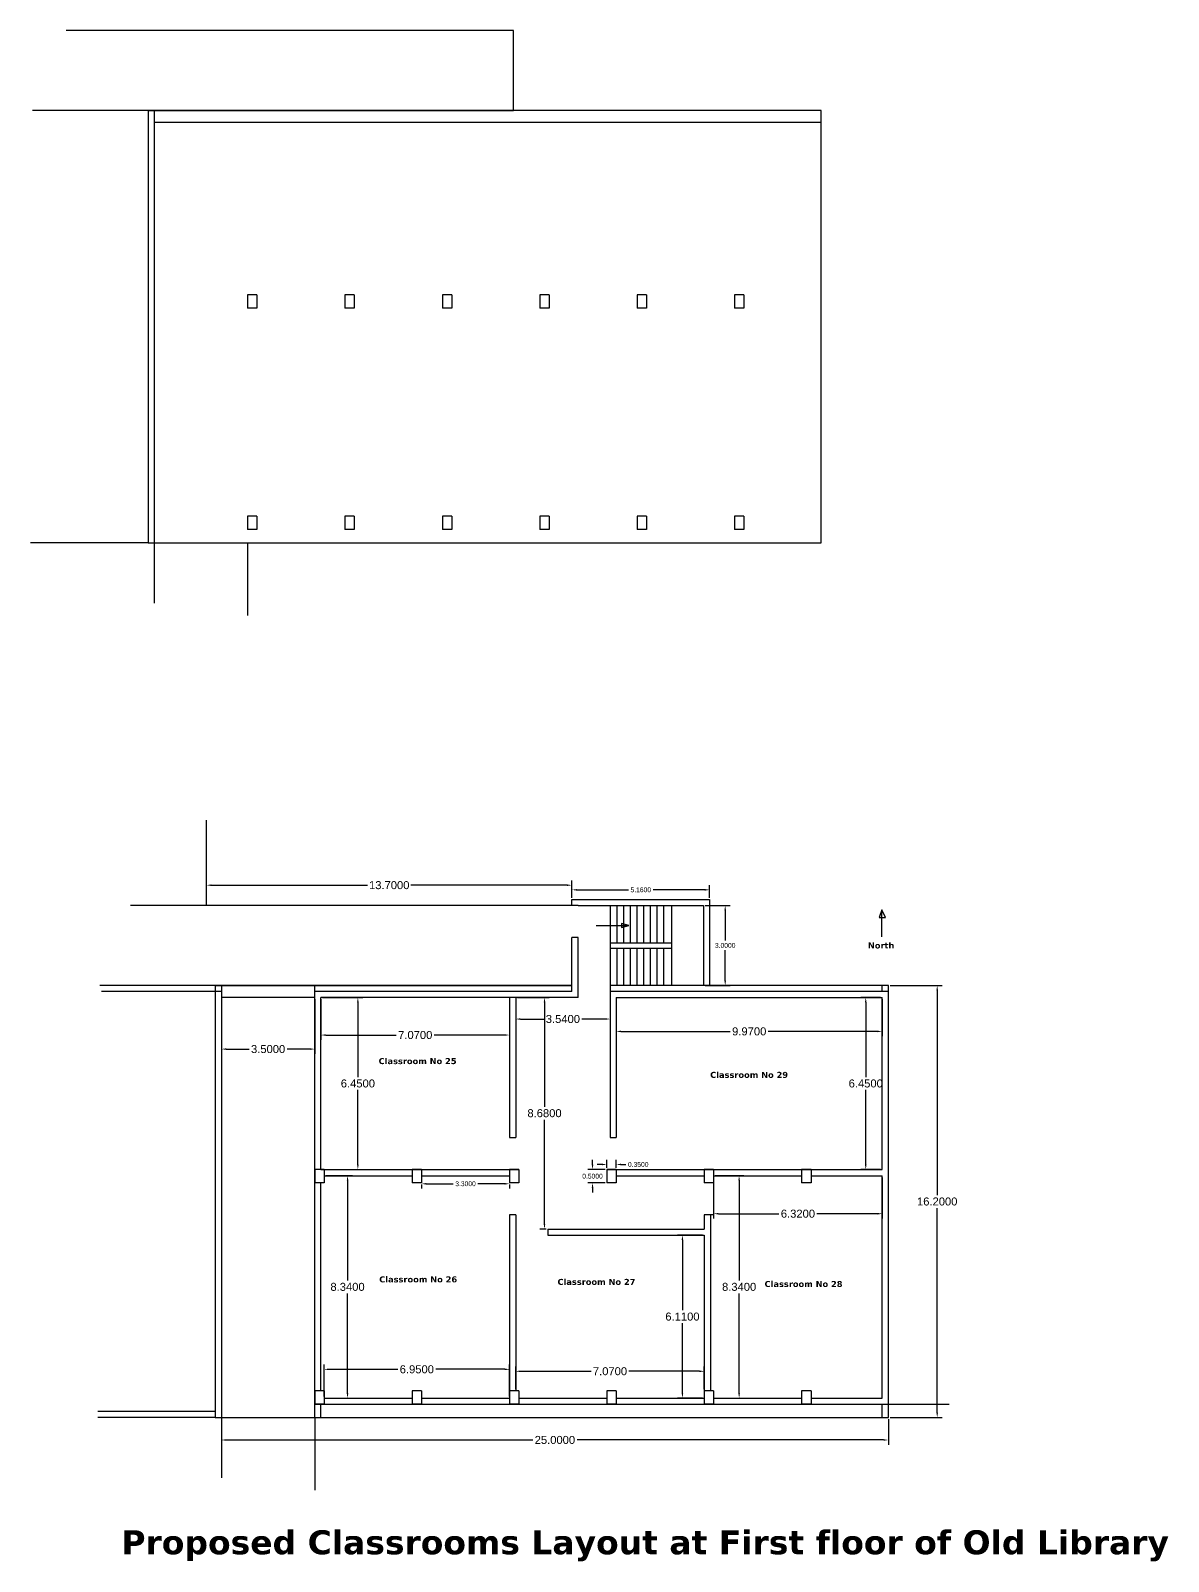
# Model space of a CAD drawing. Header units: inches. Extents: x 3 to 174, y -42 to 17.
# Drawn here: x 86.5 to 129.2, y -40.6 to 16.8 of the extents above; entities that cross this region are included whole.
import ezdxf

# ---------------------------------------------------------------- set-up
doc = ezdxf.new("R2010")
doc.units = ezdxf.units.IN
doc.header["$MEASUREMENT"] = 0
doc.styles.get("Standard").update_dxf_attribs({"font": 'arial.ttf'})
doc.dimstyles.get("Standard").update_dxf_attribs({"dimtxt": 0.18, "dimasz": 0.18, "dimexe": 0.18, "dimexo": 0.0625, "dimgap": 0.09, "dimtad": 0, "dimtih": 1, "dimtoh": 1, "dimdec": 4, "dimzin": 0, "dimdsep": 46, "dimtxsty": 'Standard', "dimcen": 0.09, "dimadec": 0, "dimazin": 0, "dimtfac": 1, "dimtdec": 4, "dimtofl": 0, "dimtmove": 0, "dimatfit": 3, "dimfxl": 1, "dimtolj": 1, "dimtzin": 0, "dimarcsym": 0})

# ---------------------------------------------------------------- blocks, each defined once
blk = doc.blocks.new('*D25')
at = {"color": 0, "lineweight": -2}
for p, q in [((111.791, -16.022), (112.722, -16.022)), ((112.542, -16.202), (112.542, -17.34)), ((112.542, -18.842), (112.542, -17.704)), ((111.791, -19.022), (112.722, -19.022))]:
    blk.add_line(p, q, dxfattribs=at)
at = {"color": 0}
for points in [[(112.512, -16.202), (112.572, -16.202), (112.542, -16.022)], [(112.512, -18.842), (112.572, -18.842), (112.542, -19.022)]]:
    blk.add_solid(points, dxfattribs=at)
at = {"layer": 'Defpoints', "color": 0}
for p in [(111.728, -16.022), (111.728, -19.022), (112.542, -19.022)]:
    blk.add_point(p, dxfattribs=at)
at = {"color": 0, "insert": (112.542, -17.522), "char_height": 0.18, "attachment_point": 5}
blk.add_mtext('\\A1;3.0000', dxfattribs=at)
blk = doc.blocks.new('*D26')
at = {"color": 0, "lineweight": -2}
for p, q in [((97.388, -19.535), (97.388, -21.06)), ((104.458, -19.535), (104.458, -21.06)), ((97.568, -20.88), (100.212, -20.88)), ((104.278, -20.88), (101.634, -20.88))]:
    blk.add_line(p, q, dxfattribs=at)
at = {"color": 0}
for points in [[(97.568, -20.85), (97.568, -20.91), (97.388, -20.88)], [(104.278, -20.85), (104.278, -20.91), (104.458, -20.88)]]:
    blk.add_solid(points, dxfattribs=at)
at = {"layer": 'Defpoints', "color": 0}
for p in [(97.388, -19.472), (104.458, -19.472), (104.458, -20.88)]:
    blk.add_point(p, dxfattribs=at)
at = {"color": 0, "insert": (100.923, -20.88), "char_height": 0.3, "attachment_point": 5}
blk.add_mtext('\\A1;7.0700', dxfattribs=at)
blk = doc.blocks.new('*D27')
at = {"color": 0, "lineweight": -2}
for p, q in [((97.451, -19.472), (98.953, -19.472)), ((98.773, -19.652), (98.773, -22.454)), ((98.773, -25.742), (98.773, -22.94)), ((97.571, -25.922), (98.953, -25.922))]:
    blk.add_line(p, q, dxfattribs=at)
at = {"color": 0}
for points in [[(98.743, -19.652), (98.803, -19.652), (98.773, -19.472)], [(98.743, -25.742), (98.803, -25.742), (98.773, -25.922)]]:
    blk.add_solid(points, dxfattribs=at)
at = {"layer": 'Defpoints', "color": 0}
for p in [(97.388, -19.472), (97.508, -25.922), (98.773, -25.922)]:
    blk.add_point(p, dxfattribs=at)
at = {"color": 0, "insert": (98.773, -22.697), "char_height": 0.3, "attachment_point": 5}
blk.add_mtext('\\A1;6.4500', dxfattribs=at)
blk = doc.blocks.new('*D28')
at = {"color": 0, "lineweight": -2}
for p, q in [((97.571, -26.152), (98.565, -26.152)), ((98.385, -26.332), (98.385, -30.079)), ((98.385, -34.312), (98.385, -30.566)), ((97.571, -34.492), (98.565, -34.492))]:
    blk.add_line(p, q, dxfattribs=at)
at = {"color": 0}
for points in [[(98.355, -26.332), (98.415, -26.332), (98.385, -26.152)], [(98.355, -34.312), (98.415, -34.312), (98.385, -34.492)]]:
    blk.add_solid(points, dxfattribs=at)
at = {"layer": 'Defpoints', "color": 0}
for p in [(97.508, -26.152), (97.508, -34.492), (98.385, -34.492)]:
    blk.add_point(p, dxfattribs=at)
at = {"color": 0, "insert": (98.385, -30.322), "char_height": 0.3, "attachment_point": 5}
blk.add_mtext('\\A1;8.3400', dxfattribs=at)
blk = doc.blocks.new('*D29')
at = {"color": 0, "lineweight": -2}
for p, q in [((97.508, -34.43), (97.508, -33.233)), ((104.458, -34.43), (104.458, -33.233)), ((97.688, -33.413), (100.27, -33.413)), ((104.278, -33.413), (101.696, -33.413))]:
    blk.add_line(p, q, dxfattribs=at)
at = {"color": 0}
for points in [[(97.688, -33.383), (97.688, -33.443), (97.508, -33.413)], [(104.278, -33.383), (104.278, -33.443), (104.458, -33.413)]]:
    blk.add_solid(points, dxfattribs=at)
at = {"layer": 'Defpoints', "color": 0}
for p in [(104.458, -33.413), (97.508, -34.492), (104.458, -34.492)]:
    blk.add_point(p, dxfattribs=at)
at = {"color": 0, "insert": (100.983, -33.413), "char_height": 0.3, "attachment_point": 5}
blk.add_mtext('\\A1;6.9500', dxfattribs=at)
blk = doc.blocks.new('*D30')
at = {"color": 0, "lineweight": -2}
for p, q in [((104.688, -34.16), (104.688, -33.306)), ((104.868, -33.486), (107.512, -33.486)), ((111.578, -33.486), (108.934, -33.486)), ((111.758, -34.16), (111.758, -33.306))]:
    blk.add_line(p, q, dxfattribs=at)
at = {"color": 0}
for points in [[(104.868, -33.456), (104.868, -33.516), (104.688, -33.486)], [(111.578, -33.456), (111.578, -33.516), (111.758, -33.486)]]:
    blk.add_solid(points, dxfattribs=at)
at = {"layer": 'Defpoints', "color": 0}
for p in [(111.758, -33.486), (104.688, -34.222), (111.758, -34.222)]:
    blk.add_point(p, dxfattribs=at)
at = {"color": 0, "insert": (108.223, -33.486), "char_height": 0.3, "attachment_point": 5}
blk.add_mtext('\\A1;7.0700', dxfattribs=at)
blk = doc.blocks.new('*D31')
at = {"color": 0, "lineweight": -2}
for p, q in [((111.696, -28.382), (110.759, -28.382)), ((110.939, -28.562), (110.939, -31.194)), ((110.939, -34.312), (110.939, -31.68)), ((111.696, -34.492), (110.759, -34.492))]:
    blk.add_line(p, q, dxfattribs=at)
at = {"color": 0}
for points in [[(110.909, -28.562), (110.969, -28.562), (110.939, -28.382)], [(110.909, -34.312), (110.969, -34.312), (110.939, -34.492)]]:
    blk.add_solid(points, dxfattribs=at)
at = {"layer": 'Defpoints', "color": 0}
for p in [(111.758, -28.382), (110.939, -34.492), (111.758, -34.492)]:
    blk.add_point(p, dxfattribs=at)
at = {"color": 0, "insert": (110.939, -31.437), "char_height": 0.3, "attachment_point": 5}
blk.add_mtext('\\A1;6.1100', dxfattribs=at)
blk = doc.blocks.new('*D32')
at = {"color": 0, "lineweight": -2}
for p, q in [((112.171, -26.152), (113.244, -26.152)), ((113.064, -26.332), (113.064, -30.079)), ((113.064, -34.312), (113.064, -30.566)), ((112.171, -34.492), (113.244, -34.492))]:
    blk.add_line(p, q, dxfattribs=at)
at = {"color": 0}
for points in [[(113.034, -26.332), (113.094, -26.332), (113.064, -26.152)], [(113.034, -34.312), (113.094, -34.312), (113.064, -34.492)]]:
    blk.add_solid(points, dxfattribs=at)
at = {"layer": 'Defpoints', "color": 0}
for p in [(112.108, -26.152), (112.108, -34.492), (113.064, -34.492)]:
    blk.add_point(p, dxfattribs=at)
at = {"color": 0, "insert": (113.064, -30.322), "char_height": 0.3, "attachment_point": 5}
blk.add_mtext('\\A1;8.3400', dxfattribs=at)
blk = doc.blocks.new('*D33')
at = {"color": 0, "lineweight": -2}
for p, q in [((112.108, -26.215), (112.108, -27.759)), ((118.428, -26.215), (118.428, -27.759)), ((112.288, -27.579), (114.555, -27.579)), ((118.248, -27.579), (115.981, -27.579))]:
    blk.add_line(p, q, dxfattribs=at)
at = {"color": 0}
for points in [[(112.288, -27.549), (112.288, -27.609), (112.108, -27.579)], [(118.248, -27.549), (118.248, -27.609), (118.428, -27.579)]]:
    blk.add_solid(points, dxfattribs=at)
at = {"layer": 'Defpoints', "color": 0}
for p in [(112.108, -26.152), (118.428, -26.152), (118.428, -27.579)]:
    blk.add_point(p, dxfattribs=at)
at = {"color": 0, "insert": (115.268, -27.579), "char_height": 0.3, "attachment_point": 5}
blk.add_mtext('\\A1;6.3200', dxfattribs=at)
blk = doc.blocks.new('*D34')
at = {"color": 0, "lineweight": -2}
for p, q in [((108.458, -19.535), (108.458, -20.924)), ((118.428, -19.535), (118.428, -20.924)), ((108.638, -20.744), (112.731, -20.744)), ((118.248, -20.744), (114.156, -20.744))]:
    blk.add_line(p, q, dxfattribs=at)
at = {"color": 0}
for points in [[(108.638, -20.714), (108.638, -20.774), (108.458, -20.744)], [(118.248, -20.714), (118.248, -20.774), (118.428, -20.744)]]:
    blk.add_solid(points, dxfattribs=at)
at = {"layer": 'Defpoints', "color": 0}
for p in [(108.458, -19.472), (118.428, -19.472), (118.428, -20.744)]:
    blk.add_point(p, dxfattribs=at)
at = {"color": 0, "insert": (113.443, -20.744), "char_height": 0.3, "attachment_point": 5}
blk.add_mtext('\\A1;9.9700', dxfattribs=at)
blk = doc.blocks.new('*D35')
at = {"color": 0, "lineweight": -2}
for p, q in [((118.366, -19.472), (117.63, -19.472)), ((117.81, -19.652), (117.81, -22.454)), ((117.81, -25.742), (117.81, -22.94)), ((118.366, -25.922), (117.63, -25.922))]:
    blk.add_line(p, q, dxfattribs=at)
at = {"color": 0}
for points in [[(117.78, -19.652), (117.84, -19.652), (117.81, -19.472)], [(117.78, -25.742), (117.84, -25.742), (117.81, -25.922)]]:
    blk.add_solid(points, dxfattribs=at)
at = {"layer": 'Defpoints', "color": 0}
for p in [(118.428, -19.472), (117.81, -25.922), (118.428, -25.922)]:
    blk.add_point(p, dxfattribs=at)
at = {"color": 0, "insert": (117.81, -22.697), "char_height": 0.3, "attachment_point": 5}
blk.add_mtext('\\A1;6.4500', dxfattribs=at)
blk = doc.blocks.new('*D36')
at = {"color": 0, "lineweight": -2}
for p, q in [((104.688, -19.535), (104.688, -20.46)), ((108.228, -19.535), (108.228, -20.46)), ((104.868, -20.28), (105.746, -20.28)), ((108.048, -20.28), (107.17, -20.28))]:
    blk.add_line(p, q, dxfattribs=at)
at = {"color": 0}
for points in [[(104.868, -20.25), (104.868, -20.31), (104.688, -20.28)], [(108.048, -20.25), (108.048, -20.31), (108.228, -20.28)]]:
    blk.add_solid(points, dxfattribs=at)
at = {"layer": 'Defpoints', "color": 0}
for p in [(104.688, -19.472), (108.228, -19.472), (108.228, -20.28)]:
    blk.add_point(p, dxfattribs=at)
at = {"color": 0, "insert": (106.458, -20.28), "char_height": 0.3, "attachment_point": 5}
blk.add_mtext('\\A1;3.5400', dxfattribs=at)
blk = doc.blocks.new('*D37')
at = {"color": 0, "lineweight": -2}
for p, q in [((104.751, -19.472), (105.949, -19.472)), ((105.769, -19.652), (105.769, -23.569)), ((105.769, -27.972), (105.769, -24.055)), ((105.826, -28.152), (105.589, -28.152))]:
    blk.add_line(p, q, dxfattribs=at)
at = {"color": 0}
for points in [[(105.739, -19.652), (105.799, -19.652), (105.769, -19.472)], [(105.739, -27.972), (105.799, -27.972), (105.769, -28.152)]]:
    blk.add_solid(points, dxfattribs=at)
at = {"layer": 'Defpoints', "color": 0}
for p in [(104.688, -19.472), (105.769, -28.152), (105.888, -28.152)]:
    blk.add_point(p, dxfattribs=at)
at = {"color": 0, "insert": (105.769, -23.812), "char_height": 0.3, "attachment_point": 5}
blk.add_mtext('\\A1;8.6800', dxfattribs=at)
blk = doc.blocks.new('*D38')
at = {"color": 0, "lineweight": -2}
for p, q in [((118.721, -19.022), (120.669, -19.022)), ((120.489, -19.202), (120.489, -26.879)), ((120.489, -35.042), (120.489, -27.365)), ((118.721, -35.222), (120.669, -35.222))]:
    blk.add_line(p, q, dxfattribs=at)
at = {"color": 0}
for points in [[(120.459, -19.202), (120.519, -19.202), (120.489, -19.022)], [(120.459, -35.042), (120.519, -35.042), (120.489, -35.222)]]:
    blk.add_solid(points, dxfattribs=at)
at = {"layer": 'Defpoints', "color": 0}
for p in [(118.658, -19.022), (118.658, -35.222), (120.489, -35.222)]:
    blk.add_point(p, dxfattribs=at)
at = {"color": 0, "insert": (120.489, -27.122), "char_height": 0.3, "attachment_point": 5}
blk.add_mtext('\\A1;16.2000', dxfattribs=at)
blk = doc.blocks.new('*D39')
at = {"color": 0, "lineweight": -2}
for p, q in [((93.658, -35.285), (93.658, -36.242)), ((118.658, -35.285), (118.658, -36.242)), ((93.838, -36.062), (105.327, -36.062)), ((118.478, -36.062), (106.99, -36.062))]:
    blk.add_line(p, q, dxfattribs=at)
at = {"color": 0}
for points in [[(93.838, -36.032), (93.838, -36.092), (93.658, -36.062)], [(118.478, -36.032), (118.478, -36.092), (118.658, -36.062)]]:
    blk.add_solid(points, dxfattribs=at)
at = {"layer": 'Defpoints', "color": 0}
for p in [(93.658, -35.222), (118.658, -35.222), (118.658, -36.062)]:
    blk.add_point(p, dxfattribs=at)
at = {"color": 0, "insert": (106.158, -36.062), "char_height": 0.3, "attachment_point": 5}
blk.add_mtext('\\A1;25.0000', dxfattribs=at)
blk = doc.blocks.new('*D40')
at = {"color": 0, "lineweight": -2}
for p, q in [((93.098, -15.96), (93.098, -15.082)), ((93.278, -15.262), (99.134, -15.262)), ((106.618, -15.262), (100.763, -15.262)), ((106.798, -15.73), (106.798, -15.082))]:
    blk.add_line(p, q, dxfattribs=at)
at = {"color": 0}
for points in [[(93.278, -15.232), (93.278, -15.292), (93.098, -15.262)], [(106.618, -15.232), (106.618, -15.292), (106.798, -15.262)]]:
    blk.add_solid(points, dxfattribs=at)
at = {"layer": 'Defpoints', "color": 0}
for p in [(106.798, -15.262), (93.098, -16.022), (106.798, -15.792)]:
    blk.add_point(p, dxfattribs=at)
at = {"color": 0, "insert": (99.948, -15.262), "char_height": 0.3, "attachment_point": 5}
blk.add_mtext('\\A1;13.7000', dxfattribs=at)
blk = doc.blocks.new('*D41')
at = {"color": 0, "lineweight": -2}
for p, q in [((101.158, -26.485), (101.158, -26.637)), ((101.338, -26.457), (102.345, -26.457)), ((104.278, -26.457), (103.272, -26.457)), ((104.458, -26.485), (104.458, -26.637))]:
    blk.add_line(p, q, dxfattribs=at)
at = {"color": 0}
for points in [[(101.338, -26.427), (101.338, -26.487), (101.158, -26.457)], [(104.278, -26.427), (104.278, -26.487), (104.458, -26.457)]]:
    blk.add_solid(points, dxfattribs=at)
at = {"layer": 'Defpoints', "color": 0}
for p in [(101.158, -26.422), (104.458, -26.422), (104.458, -26.457)]:
    blk.add_point(p, dxfattribs=at)
at = {"color": 0, "insert": (102.808, -26.457), "char_height": 0.18, "attachment_point": 5}
blk.add_mtext('\\A1;3.3000', dxfattribs=at)
blk = doc.blocks.new('*D42')
at = {"color": 0, "lineweight": -2}
for p, q in [((107.568, -25.742), (107.568, -25.562)), ((108.046, -25.922), (107.388, -25.922)), ((108.046, -26.422), (107.388, -26.422)), ((107.568, -26.602), (107.568, -26.782))]:
    blk.add_line(p, q, dxfattribs=at)
at = {"color": 0}
for points in [[(107.538, -25.742), (107.598, -25.742), (107.568, -25.922)], [(107.538, -26.602), (107.598, -26.602), (107.568, -26.422)]]:
    blk.add_solid(points, dxfattribs=at)
at = {"layer": 'Defpoints', "color": 0}
for p in [(108.108, -25.922), (107.568, -26.422), (108.108, -26.422)]:
    blk.add_point(p, dxfattribs=at)
at = {"color": 0, "insert": (107.568, -26.172), "char_height": 0.18, "attachment_point": 5}
blk.add_mtext('\\A1;0.5000', dxfattribs=at)
blk = doc.blocks.new('*D43')
at = {"color": 0, "lineweight": -2}
for p, q in [((107.928, -25.733), (107.748, -25.733)), ((108.108, -25.86), (108.108, -25.553)), ((108.458, -25.86), (108.458, -25.553)), ((108.638, -25.733), (108.818, -25.733))]:
    blk.add_line(p, q, dxfattribs=at)
at = {"color": 0}
for points in [[(107.928, -25.703), (107.928, -25.763), (108.108, -25.733)], [(108.638, -25.703), (108.638, -25.763), (108.458, -25.733)]]:
    blk.add_solid(points, dxfattribs=at)
at = {"layer": 'Defpoints', "color": 0}
for p in [(108.458, -25.733), (108.108, -25.922), (108.458, -25.922)]:
    blk.add_point(p, dxfattribs=at)
at = {"color": 0, "insert": (109.282, -25.733), "char_height": 0.18, "attachment_point": 5}
blk.add_mtext('\\A1;0.3500', dxfattribs=at)
blk = doc.blocks.new('*D44')
at = {"color": 0, "lineweight": -2}
for p, q in [((93.658, -19.535), (93.658, -21.587)), ((97.158, -19.535), (97.158, -21.587)), ((93.838, -21.407), (94.696, -21.407)), ((96.978, -21.407), (96.12, -21.407))]:
    blk.add_line(p, q, dxfattribs=at)
at = {"color": 0}
for points in [[(93.838, -21.377), (93.838, -21.437), (93.658, -21.407)], [(96.978, -21.377), (96.978, -21.437), (97.158, -21.407)]]:
    blk.add_solid(points, dxfattribs=at)
at = {"layer": 'Defpoints', "color": 0}
for p in [(93.658, -19.472), (97.158, -19.472), (93.658, -21.407)]:
    blk.add_point(p, dxfattribs=at)
at = {"color": 0, "insert": (95.408, -21.407), "char_height": 0.3, "attachment_point": 5}
blk.add_mtext('\\A1;3.5000', dxfattribs=at)
blk = doc.blocks.new('*D45')
at = {"color": 0, "lineweight": -2}
for p, q in [((106.798, -15.73), (106.798, -15.256)), ((106.978, -15.436), (108.915, -15.436)), ((111.778, -15.436), (109.842, -15.436)), ((111.958, -15.73), (111.958, -15.256))]:
    blk.add_line(p, q, dxfattribs=at)
at = {"color": 0}
for points in [[(106.978, -15.406), (106.978, -15.466), (106.798, -15.436)], [(111.778, -15.406), (111.778, -15.466), (111.958, -15.436)]]:
    blk.add_solid(points, dxfattribs=at)
at = {"layer": 'Defpoints', "color": 0}
for p in [(111.958, -15.436), (106.798, -15.792), (111.958, -15.792)]:
    blk.add_point(p, dxfattribs=at)
at = {"color": 0, "insert": (109.378, -15.436), "char_height": 0.18, "attachment_point": 5}
blk.add_mtext('\\A1;5.1600', dxfattribs=at)

msp = doc.modelspace()

# ---------------------------------------------------------------- linework, layer by layer
for p, q in [((104.60963, 16.77712), (87.8339, 16.77712)), ((104.60963, 13.77712), (104.60963, 16.77712)), ((90.90963, 13.77712), (86.57817, 13.77712)), ((116.13963, 13.77712), (90.90963, 13.77712)), ((90.90963, 13.77712), (90.90963, -2.42288)), ((90.90963, 13.77712), (104.60963, 13.77712)), ((91.13963, 13.77712), (91.13963, -2.42288)), ((116.13963, -2.42288), (116.13963, 13.77712)), ((116.13963, 13.32712), (91.13963, 13.32712)), ((94.63963, 6.87712), (94.63963, 6.37712)), ((94.98963, 6.87712), (94.63963, 6.87712)), ((94.98963, 6.37712), (94.63963, 6.37712)), ((94.98963, 6.87712), (94.98963, 6.37712)), ((98.28963, 6.87712), (98.28963, 6.37712)), ((98.63963, 6.87712), (98.28963, 6.87712)), ((98.63963, 6.37712), (98.28963, 6.37712)), ((98.63963, 6.87712), (98.63963, 6.37712)), ((101.93963, 6.87712), (101.93963, 6.37712)), ((102.28963, 6.87712), (101.93963, 6.87712)), ((102.28963, 6.37712), (101.93963, 6.37712)), ((102.28963, 6.87712), (102.28963, 6.37712)), ((105.58963, 6.87712), (105.58963, 6.37712)), ((105.93963, 6.87712), (105.58963, 6.87712)), ((105.93963, 6.37712), (105.58963, 6.37712)), ((105.93963, 6.87712), (105.93963, 6.37712)), ((109.23963, 6.87712), (109.23963, 6.37712)), ((109.58963, 6.87712), (109.23963, 6.87712)), ((109.58963, 6.37712), (109.23963, 6.37712)), ((109.58963, 6.87712), (109.58963, 6.37712)), ((113.23963, 6.87712), (112.88963, 6.87712)), ((112.88963, 6.87712), (112.88963, 6.37712)), ((113.23963, 6.37712), (112.88963, 6.37712)), ((113.23963, 6.87712), (113.23963, 6.37712)), ((94.63963, -1.42288), (94.63963, -1.92288)), ((94.98963, -1.42288), (94.63963, -1.42288)), ((94.98963, -1.42288), (94.98963, -1.92288)), ((98.28963, -1.42288), (98.28963, -1.92288)), ((98.63963, -1.42288), (98.28963, -1.42288)), ((98.63963, -1.42288), (98.63963, -1.92288)), ((101.93963, -1.42288), (101.93963, -1.92288)), ((102.28963, -1.42288), (101.93963, -1.42288)), ((102.28963, -1.42288), (102.28963, -1.92288)), ((105.58963, -1.42288), (105.58963, -1.92288)), ((105.93963, -1.42288), (105.58963, -1.42288)), ((105.93963, -1.42288), (105.93963, -1.92288)), ((109.23963, -1.42288), (109.23963, -1.92288)), ((109.58963, -1.42288), (109.23963, -1.42288)), ((109.58963, -1.42288), (109.58963, -1.92288)), ((113.23963, -1.42288), (112.88963, -1.42288)), ((112.88963, -1.42288), (112.88963, -1.92288)), ((113.23963, -1.42288), (113.23963, -1.92288)), ((94.98963, -1.92288), (94.63963, -1.92288)), ((98.63963, -1.92288), (98.28963, -1.92288)), ((102.28963, -1.92288), (101.93963, -1.92288)), ((105.93963, -1.92288), (105.58963, -1.92288)), ((109.58963, -1.92288), (109.23963, -1.92288)), ((113.23963, -1.92288), (112.88963, -1.92288)), ((90.90963, -2.42288), (86.50551, -2.42288)), ((90.90963, -2.42288), (116.13963, -2.42288)), ((91.13963, -2.42288), (91.13963, -4.68599)), ((94.63963, -2.42288), (94.63963, -5.14947)), ((93.0983, -16.02228), (93.0983, -12.82589)), ((107.0283, -16.02228), (90.25257, -16.02228)), ((106.7983, -16.02228), (93.0983, -16.02228)), ((106.7983, -15.79228), (111.9583, -15.79228)), ((106.7983, -16.02228), (106.7983, -15.79228)), ((107.0283, -16.02228), (108.2283, -16.02228)), ((108.2283, -16.02228), (108.2283, -19.47228)), ((108.2283, -16.02228), (110.5283, -16.02228)), ((108.4783, -16.02228), (108.4783, -17.42228)), ((108.7283, -16.02228), (108.7283, -17.42228)), ((108.9783, -16.02228), (108.9783, -17.42228)), ((109.2283, -16.02228), (109.2283, -17.42228)), ((109.4783, -16.02228), (109.4783, -17.42228)), ((109.7283, -16.02228), (109.7283, -17.42228)), ((109.9783, -16.02228), (109.9783, -17.42228)), ((110.2283, -16.02228), (110.2283, -17.42228)), ((110.5283, -16.02228), (110.5283, -19.02228)), ((110.5283, -16.02228), (111.7283, -16.02228)), ((111.7283, -16.02228), (111.7283, -19.02228)), ((111.9583, -15.79228), (111.9583, -19.02228)), ((118.41933, -16.18521), (118.3096, -16.47339)), ((118.3096, -16.47339), (118.54895, -16.47339)), ((118.41933, -17.20204), (118.41933, -16.18521)), ((118.54895, -16.47339), (118.41933, -16.18521)), ((107.70675, -16.76888), (108.93302, -16.76888)), ((108.93302, -16.76888), (108.65882, -16.70132)), ((108.65882, -16.70132), (108.65882, -16.84242)), ((108.65882, -16.84242), (108.93302, -16.76888)), ((106.7983, -19.24228), (106.7983, -17.22228)), ((107.0283, -17.22228), (106.7983, -17.22228)), ((107.0283, -19.47228), (107.0283, -17.22228)), ((108.2283, -17.42228), (110.5283, -17.42228)), ((108.2283, -17.62228), (110.5283, -17.62228)), ((108.4783, -17.62228), (108.4783, -19.02228)), ((108.7283, -17.62228), (108.7283, -19.02228)), ((108.9783, -17.62228), (108.9783, -19.02228)), ((109.2283, -17.62228), (109.2283, -19.02228)), ((109.4783, -17.62228), (109.4783, -19.02228)), ((109.7283, -17.62228), (109.7283, -19.02228)), ((109.9783, -17.62228), (109.9783, -19.02228)), ((110.2283, -17.62228), (110.2283, -19.02228)), ((93.4283, -19.02228), (89.09685, -19.02228)), ((93.6583, -19.24228), (89.16032, -19.24228)), ((93.4283, -19.02228), (93.4283, -35.22228)), ((93.4283, -19.02228), (106.7983, -19.02228)), ((106.7983, -19.02228), (93.4283, -19.02228)), ((93.6583, -19.02228), (93.6583, -35.22228)), ((97.1583, -19.47228), (93.6583, -19.47228)), ((97.1583, -35.22228), (97.1583, -19.02228)), ((106.7983, -19.24228), (97.1583, -19.24228)), ((107.0283, -19.47228), (97.3883, -19.47228)), ((97.3883, -25.92228), (97.3883, -19.47228)), ((104.4583, -19.47228), (104.4583, -24.72228)), ((104.6883, -19.47228), (104.6883, -24.72228)), ((118.6583, -19.02228), (108.2283, -19.02228)), ((118.6583, -19.24228), (108.2283, -19.24228)), ((108.2283, -19.47228), (108.2283, -24.72228)), ((108.4583, -19.47228), (108.4583, -24.72228)), ((108.4583, -19.47228), (118.4283, -19.47228)), ((118.4283, -19.24228), (118.4283, -19.02228)), ((118.4283, -25.92228), (118.4283, -19.47228)), ((118.6583, -35.22228), (118.6583, -19.02228)), ((104.4583, -24.72228), (104.6883, -24.72228)), ((108.2283, -24.72228), (108.4583, -24.72228)), ((97.1583, -25.92228), (97.1583, -26.42228)), ((97.5083, -25.92228), (97.1583, -25.92228)), ((97.3883, -25.92228), (104.8083, -25.92228)), ((97.5083, -25.92228), (97.5083, -26.42228)), ((97.5083, -26.15228), (100.8083, -26.15228)), ((100.8083, -25.92228), (100.8083, -26.42228)), ((101.1583, -25.92228), (100.8083, -25.92228)), ((101.1583, -25.92228), (101.1583, -26.42228)), ((101.1583, -26.15228), (104.4583, -26.15228)), ((104.4583, -25.92228), (104.4583, -26.42228)), ((104.8083, -25.92228), (104.4583, -25.92228)), ((104.4583, -25.92228), (104.4583, -26.42228)), ((104.8083, -25.92228), (104.8083, -26.42228)), ((108.1083, -25.92228), (108.1083, -26.42228)), ((108.4583, -25.92228), (108.1083, -25.92228)), ((108.1083, -25.92228), (118.4283, -25.92228)), ((108.4583, -25.92228), (108.4583, -26.42228)), ((108.4583, -25.92228), (108.4583, -26.42228)), ((108.4583, -26.15228), (111.7583, -26.15228)), ((111.7583, -25.92228), (111.7583, -26.42228)), ((112.1083, -25.92228), (111.7583, -25.92228)), ((111.7583, -25.92228), (111.7583, -26.42228)), ((112.1083, -25.92228), (112.1083, -26.42228)), ((112.1083, -26.15228), (115.4083, -26.15228)), ((115.4083, -25.92228), (115.4083, -26.42228)), ((115.7583, -25.92228), (115.4083, -25.92228)), ((115.7583, -25.92228), (115.7583, -26.42228)), ((115.7583, -26.15228), (118.4283, -26.15228)), ((118.4283, -34.49228), (118.4283, -26.15228)), ((97.5083, -26.42228), (97.1583, -26.42228)), ((97.3883, -34.22228), (97.3883, -26.42228)), ((101.1583, -26.42228), (100.8083, -26.42228)), ((104.8083, -26.42228), (104.4583, -26.42228)), ((108.4583, -26.42228), (108.1083, -26.42228)), ((112.1083, -26.42228), (111.7583, -26.42228)), ((115.7583, -26.42228), (115.4083, -26.42228)), ((104.4583, -27.62228), (104.4583, -34.22228)), ((104.6883, -27.62228), (104.4583, -27.62228)), ((104.6883, -27.62228), (104.6883, -34.22228)), ((111.7583, -27.62228), (111.7583, -28.15228)), ((112.1083, -27.62228), (111.7583, -27.62228)), ((111.9883, -27.62228), (111.9883, -34.22228)), ((105.8883, -28.15228), (105.8883, -28.38228)), ((105.8883, -28.15228), (111.7583, -28.15228)), ((105.8883, -28.38228), (111.7583, -28.38228)), ((111.7583, -28.38228), (111.7583, -34.22228)), ((97.1583, -34.22228), (97.1583, -34.72228)), ((97.5083, -34.22228), (97.1583, -34.22228)), ((97.5083, -34.22228), (97.5083, -34.72228)), ((100.8083, -34.22228), (100.8083, -34.72228)), ((101.1583, -34.22228), (100.8083, -34.22228)), ((101.1583, -34.22228), (101.1583, -34.72228)), ((104.4583, -34.22228), (104.4583, -34.72228)), ((104.8083, -34.22228), (104.4583, -34.22228)), ((104.8083, -34.22228), (104.8083, -34.72228)), ((108.1083, -34.22228), (108.1083, -34.72228)), ((108.4583, -34.22228), (108.1083, -34.22228)), ((108.4583, -34.22228), (108.4583, -34.72228)), ((111.7583, -34.22228), (111.7583, -34.72228)), ((112.1083, -34.22228), (111.7583, -34.22228)), ((112.1083, -34.22228), (112.1083, -34.72228)), ((115.4083, -34.22228), (115.4083, -34.72228)), ((115.7583, -34.22228), (115.4083, -34.22228)), ((115.7583, -34.22228), (115.7583, -34.72228)), ((93.4283, -34.99228), (89.02418, -34.99228)), ((97.5083, -34.72228), (97.1583, -34.72228)), ((97.1583, -34.72228), (120.9368, -34.72228)), ((97.3883, -35.22228), (97.3883, -34.72228)), ((97.5083, -34.49228), (100.8083, -34.49228)), ((101.1583, -34.72228), (100.8083, -34.72228)), ((101.1583, -34.49228), (104.4583, -34.49228)), ((104.8083, -34.72228), (104.4583, -34.72228)), ((104.8083, -34.49228), (108.1083, -34.49228)), ((108.4583, -34.72228), (108.1083, -34.72228)), ((108.4583, -34.49228), (111.7583, -34.49228)), ((112.1083, -34.72228), (111.7583, -34.72228)), ((112.1083, -34.49228), (115.4083, -34.49228)), ((115.7583, -34.72228), (115.4083, -34.72228)), ((115.7583, -34.49228), (118.4283, -34.49228)), ((118.4283, -35.22228), (118.4283, -34.72228)), ((93.4283, -35.22228), (89.02418, -35.22228)), ((93.4283, -35.22228), (118.6583, -35.22228)), ((93.6583, -35.22228), (93.6583, -37.48539)), ((97.1583, -35.22228), (97.1583, -37.94886))]:
    msp.add_line(p, q)

# ---------------------------------------------------------------- texts
at = {"attachment_point": 1}
for s, width, insert, char_height in [('{\\fVerdana|b1|i0|c0|p34;North}', 2.9985292, (117.89216, -17.41014), 0.225), ('{\\fVerdana|b1|i0|c0|p34;Classroom No 25}', 3.3083701, (99.55131, -21.74458), 0.225), ('{\\fVerdana|b1|i0|c0|p34;Classroom No 29}', 3.3083701, (111.97714, -22.26066), 0.225), ('{\\fVerdana|b1|i0|c0|p34;Classroom No 26}', 3.3083701, (99.57321, -29.92865), 0.225), ('{\\fVerdana|b1|i0|c0|p34;Classroom No 27}', 3.3083701, (106.25558, -30.02257), 0.225), ('{\\fVerdana|b1|i0|c0|p34;Classroom No 28}', 3.3083701, (114.01879, -30.10178), 0.225), ('{\\fVerdana|b1|i0|c0|p34;Proposed Classrooms Layout at First floor of Old Library}', 42.6494235, (89.90906, -39.44682), 0.9)]:
    msp.add_mtext_dynamic_manual_height_columns(s, width=width, gutter_width=1, heights=[0], dxfattribs=dict(at, insert=insert, char_height=char_height))

# ---------------------------------------------------------------- dimensions: what is measured, and where the dimension line sits
for base, p1, p2, picture, middle in [((106.7983, -15.26162), (93.0983, -16.02228), (106.7983, -15.79228), '*D40', (99.9483, -15.26162)), ((93.6583, -21.4073), (97.1583, -19.47228), (93.6583, -19.47228), '*D44', (95.4083, -21.4073)), ((104.4583, -20.88005), (97.3883, -19.47228), (104.4583, -19.47228), '*D26', (100.9233, -20.88005)), ((108.2283, -20.27965), (104.6883, -19.47228), (108.2283, -19.47228), '*D36', (106.4583, -20.27965)), ((118.4283, -20.7439), (108.4583, -19.47228), (118.4283, -19.47228), '*D34', (113.4433, -20.7439)), ((118.4283, -27.57914), (112.1083, -26.15228), (118.4283, -26.15228), '*D33', (115.2683, -27.57914)), ((104.4583, -33.41334), (97.5083, -34.49228), (104.4583, -34.49228), '*D29', (100.9833, -33.41334)), ((111.7583, -33.48562), (104.6883, -34.22228), (111.7583, -34.22228), '*D30', (108.2233, -33.48562)), ((118.6583, -36.06211), (93.6583, -35.22228), (118.6583, -35.22228), '*D39', (106.1583, -36.06211))]:
    dim = msp.add_linear_dim(base=base, p1=p1, p2=p2, dimstyle='Standard', override={"dimtxt": 0.3})
    dim.commit()
    dim.dimension.update_dxf_attribs({"geometry": picture, "text_midpoint": middle})
for base, p1, p2, picture, middle in [((111.9583, -15.43593), (106.7983, -15.79228), (111.9583, -15.79228), '*D45', (109.3783, -15.43593)), ((108.4583, -25.73265), (108.1083, -25.92228), (108.4583, -25.92228), '*D43', (109.28162, -25.73265)), ((104.4583, -26.45748), (101.1583, -26.42228), (104.4583, -26.42228), '*D41', (102.8083, -26.45748))]:
    dim = msp.add_linear_dim(base=base, p1=p1, p2=p2, dimstyle='Standard')
    dim.commit()
    dim.dimension.update_dxf_attribs({"geometry": picture, "text_midpoint": middle})
for base, p1, p2, picture, middle in [((112.5425, -19.02228), (111.7283, -16.02228), (111.7283, -19.02228), '*D25', (112.5425, -17.52228)), ((107.56837, -26.42228), (108.1083, -25.92228), (108.1083, -26.42228), '*D42', (107.56837, -26.17228))]:
    dim = msp.add_linear_dim(base=base, p1=p1, p2=p2, angle=90, dimstyle='Standard')
    dim.commit()
    dim.dimension.update_dxf_attribs({"geometry": picture, "text_midpoint": middle})
for base, p1, p2, picture, middle in [((98.77274, -25.92228), (97.3883, -19.47228), (97.5083, -25.92228), '*D27', (98.77274, -22.69728)), ((105.76918, -28.15228), (104.6883, -19.47228), (105.8883, -28.15228), '*D37', (105.76918, -23.81228)), ((117.8101, -25.92228), (118.4283, -19.47228), (118.4283, -25.92228), '*D35', (117.8101, -22.69728)), ((120.48939, -35.22228), (118.6583, -19.02228), (118.6583, -35.22228), '*D38', (120.48939, -27.12228)), ((98.38538, -34.49228), (97.5083, -26.15228), (97.5083, -34.49228), '*D28', (98.38538, -30.32228)), ((113.06446, -34.49228), (112.1083, -26.15228), (112.1083, -34.49228), '*D32', (113.06446, -30.32228)), ((110.93864, -34.49228), (111.7583, -28.38228), (111.7583, -34.49228), '*D31', (110.93864, -31.43728))]:
    dim = msp.add_linear_dim(base=base, p1=p1, p2=p2, angle=90, dimstyle='Standard', override={"dimtxt": 0.3})
    dim.commit()
    dim.dimension.update_dxf_attribs({"geometry": picture, "text_midpoint": middle})

doc.saveas('drawing.dxf')
